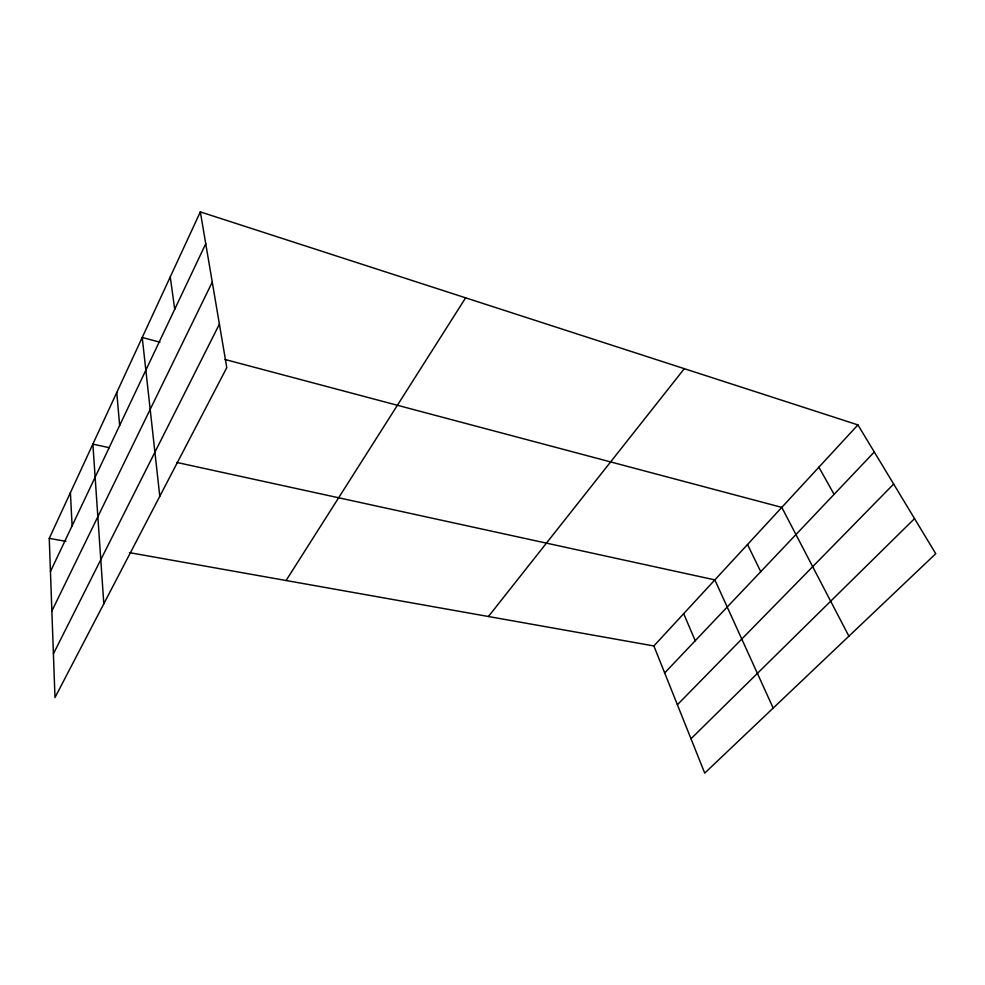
<?xml version="1.0" encoding="UTF-8"?>
<svg xmlns="http://www.w3.org/2000/svg" width="985" height="985" viewBox="0 0 985 985"><rect width="100%" height="100%" fill="white"/><g stroke="black" fill="none" stroke-linecap="round" stroke-linejoin="round"><path stroke-width="1.48" d="M200.337 211.898L226.784 367.639L54.988 697.552L49.25 538.376L200.337 211.898L857.923 424.904L935.75 553.705L704.718 773.102L653.88 645.951L129.491 552.647M50.444 571.534L205.742 243.775M51.873 611.008L212.255 282.104M53.412 653.794L219.396 324.139M286.093 580.51L465.634 297.839M488.437 616.511L684.316 368.673M653.88 645.951L857.923 424.904M664.678 672.94L874.286 451.992M677.384 704.731L893.666 484.054M690.99 738.762L914.548 518.602M49.25 538.376L65.909 541.344M109.384 447.719L92.873 444.124L103.807 603.805M176.98 462.482L714.864 579.894L773.188 708.092M159.952 342.189L142.222 337.486L159.792 496.292M224.999 359.476L781.794 507.386L848.898 636.187M818.88 467.21L834.098 494.359M747.529 544.508L760.752 571.682M683.688 613.667L695.225 640.742M170.257 276.883L174.714 309.253M116.759 392.498L119.665 425.446M70.403 492.66L72.114 525.818"/></g></svg>
